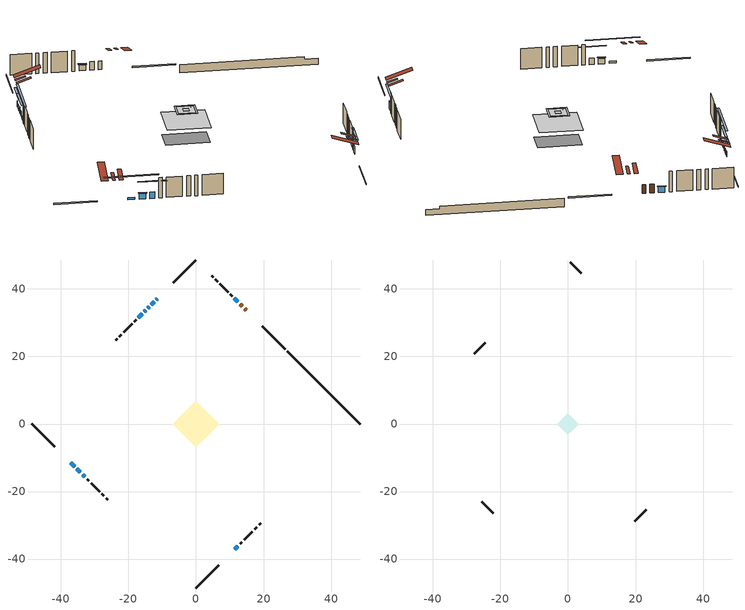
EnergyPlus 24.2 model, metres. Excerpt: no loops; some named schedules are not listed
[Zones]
conditioned space
 floor adiabatic (AdiabaticFloorConstruction): -6.84,0 0,6.84 6.84,0 0,-6.84 z3.06
 floor foundation (Slab1 construction): -5.39,1.49 -1.49,5.39 5.39,-1.49 1.49,-5.39 z-1.35
 wall outside (RimJoist1 construction): 0,-48.58 6.75,-41.83 / -48.58,0 -41.83,-6.75 / 0,48.58 -6.75,41.83 / 26.37,22.21 19.62,28.96 z0.62:0.92
 wall outside (AdiabaticWallConstruction 1): 14.88,33.7 14.37,34.21 / 13.72,34.86 13.04,35.54 z0.62:2.65
 wall outside (AdiabaticWallConstruction): 12.39,36.2 11.38,37.2 / -35.28,-13.3 -34.28,-14.31 z0.62:1.94; -37.09,-11.49 -35.94,-12.64 z0.62:1.18; -11.49,37.09 -11.71,36.88 z0.62:1.84; -12.36,36.22 -13.19,35.39 z0.62:1.64; 11.49,-37.09 12.39,-36.2 z0.62:2.51; -33.62,-14.96 -32.9,-15.69 z0.62:2.14; -13.84,34.74 -14.24,34.34 / -14.9,33.69 -15.29,33.29 z0.62:1.79; -15.95,32.64 -17.1,31.48 z0.62:1.13
 wall outside (Wall1 construction): 13.04,-35.54 13.56,-35.02 / -32.24,-16.34 -31.72,-16.86 / -17.76,30.83 -18.28,30.31 / 10.72,37.86 10.2,38.38 z0.62:5.5
 wall outside (Wall2 construction): 14.22,-34.36 16.71,-31.87 / -31.06,-17.52 -28.57,-20.01 / -18.93,29.65 -21.43,27.16 / 9.54,39.04 7.05,41.53 z0.62:5.5
 wall outside (Wall3 construction): 17.37,-31.21 18.01,-30.57 / -27.91,-20.67 -27.28,-21.31 / -22.08,26.5 -22.72,25.86 / 6.39,42.19 5.76,42.82 z0.62:5.5
 wall outside (Wall4 construction): 18.66,-29.92 19.12,-29.46 / -26.62,-21.96 -26.17,-22.42 / -23.38,25.21 -23.83,24.75 / 5.1,43.48 4.65,43.93 z0.62:5.5
 wall foundation (FoundationWall1 construction): 27.03,21.55,-1.35 27.03,21.55,0.62 46.43,2.16,0.62 46.43,2.16,0.05 48.58,0,0.05 48.58,0,-1.35
 window (WindowConstruction): 12.39,36.2 11.38,37.2 z0.62:1.94
 window (WindowConstruction 9): -37.09,-11.49 -35.94,-12.64 z0.62:1.18
 window (WindowConstruction 1): -35.28,-13.3 -34.28,-14.31 z0.62:1.94
 window (WindowConstruction 7): -11.49,37.09 -11.71,36.88 z0.62:1.84
 window (WindowConstruction 2): -12.36,36.22 -13.19,35.39 z0.62:1.64
 window (WindowConstruction 3): 11.49,-37.09 12.39,-36.2 z0.62:2.51
 window (WindowConstruction 4): -33.62,-14.96 -32.9,-15.68 z0.62:2.14
 window (WindowConstruction 5): -13.84,34.74 -14.24,34.34 z0.62:1.79
 window (WindowConstruction 6): -14.9,33.69 -15.29,33.29 z0.62:1.79
 window (WindowConstruction 8): -15.95,32.63 -17.1,31.48 z0.62:1.13
 door (Door): 14.88,33.7 14.37,34.21 z0.62:2.65
 door (Door 1): 13.72,34.87 13.04,35.54 z0.62:2.65
 ceiling adiabatic (AdiabaticFloorConstruction): 0,-6.84 6.84,0 0,6.84 -6.84,0 z3.06
 roof outside (Roof1 construction): 0,1.74 -1.74,0 0,-1.74 1.74,0 z5.5
 roof outside (Roof4 construction): 9.58,-39.01,5.5 7.95,-37.38,6.26 7.53,-37.81,6.26 9.15,-39.43,5.5; -39.01,-9.58,5.5 -37.38,-7.95,6.26 -37.81,-7.53,6.26 -39.43,-9.15,5.5; -9.58,39.01,5.5 -7.95,37.38,6.26 -7.53,37.81,6.26 -9.15,39.43,5.5; 16.8,31.79,5.5 15.17,30.16,6.26 15.6,29.74,6.26 17.22,31.36,5.5
 roof outside (Roof5 construction): 10.83,-37.75,5.5 8.56,-35.47,6.57 7.96,-36.07,6.57 10.23,-38.35,5.5; -37.75,-10.83,5.5 -35.47,-8.56,6.57 -36.07,-7.96,6.57 -38.35,-10.23,5.5; -10.83,37.75,5.5 -8.56,35.47,6.57 -7.96,36.07,6.57 -10.23,38.35,5.5; 15.54,33.04,5.5 13.26,30.77,6.57 13.86,30.17,6.57 16.14,32.44,5.5
attic - vented
 floor to conditioned space (Floor1 construction Reversed): -0.86,0 0,0.86 0.86,0 0,-0.86 z5.5
 floor to conditioned space (Floor2 construction Reversed): -2.66,0 0,2.66 2.66,0 0,-2.66 z5.5
 floor to conditioned space (Floor3 construction Reversed): -3.18,0 0,3.18 3.18,0 0,-3.18 z5.5
 wall outside (Wall5 construction): 19.77,-28.81 23.11,-25.47 / -25.51,-23.07 -22.18,-26.41 / -24.49,24.1 -27.82,20.76 / 3.99,44.59 0.66,47.93 z0.62:5.5
 roof outside (Roof2 construction): 8.49,-40.09,5.5 4.37,-35.97,7.44 3.28,-37.05,7.44 7.41,-41.18,5.5; -40.09,-8.49,5.5 -35.97,-4.37,7.44 -37.05,-3.28,7.44 -41.18,-7.41,5.5; -8.49,40.09,5.5 -4.37,35.97,7.44 -3.28,37.05,7.44 -7.41,41.18,5.5; 17.88,30.7,5.5 13.76,26.58,7.44 14.84,25.49,7.44 18.97,29.62,5.5
shading: 11.24,37.35 12.53,36.06 12.82,36.35 11.53,37.64 z2.14; -32.26,-16.32 -40.77,-7.81 -41.06,-8.1 -32.55,-16.61 z6.38; -34.13,-14.45 -35.43,-13.16 -35.72,-13.45 -34.43,-14.74 z2.14; -15.1,33.48 -10.45,38.13 -10.74,38.42 -15.39,33.78 z4.34; 14.3,-34.29 9.58,-39 9.87,-39.29 14.59,-34.58 z5.21; -30.99,-17.59 -35.53,-13.05 -35.82,-13.34 -31.28,-17.89 z4.84; -14.38,34.2 -13.7,34.88 -13.99,35.17 -14.67,34.49 z1.99; -17.2,31.38 -12.99,35.6 -13.28,35.89 -17.49,31.67 z4.49; -20.78,27.81 -12.27,36.31 -12.56,36.6 -21.07,28.1 z6.33
[Building]
Building 1: Terrain=Suburbs
[Site:Location]
Erieau AUT_ON: Latitude {deg}=42.25; Longitude {deg}=-81.9; Time Zone {hr}=-5; Elevation {m}=178; Keep Site Location Information=Yes
[Site:GroundTemperature:Shallow]
5.2292, 3.30147, 3.1471, 4.0619, 7.73432, 11.3896, 14.5586, 16.5661, 16.7366, 15.1039, 12.0157, 8.47254
[Site:WaterMainsTemperature]
Calculation Method=Schedule; Temperature Schedule=mains temperature schedule
[Material] Roughness=Rough; Thermal Absorptance=0.9
Name | Thickness {m} | Conductivity {W/m-K} | Density {kg/m3} | Specific Heat {J/kg-K} | Solar Absorptance | Visible Absorptance
asphalt or fiberglass shingles | 0.00635 | 0.162714 | 1121.4 | 1465.45 | 0.4 | 0.4
ceiling loosefill ins | 0.0846667 | 0.0480833 | 16.02 | 1046.75 | 0.7 | 0.7
ceiling stud and cavity | 0.1397 | 0.114484 | 65.682 | 1177.47 | 0.7 | 0.7
ceiling stud and cavity 1 | 0.1397 | 0.141421 | 65.682 | 1177.47 | 0.7 | 0.7
ceiling stud and cavity 2 | 0.1397 | 0.0846715 | 65.682 | 1177.47 | 0.7 | 0.7
concrete 4.0 in. | 0.1016 | 1.803125 | 2242.8 | 837.4 | 0.7 | 0.7
concrete 8.0 in. | 0.2032 | 1.803125 | 2242.8 | 837.4 | 0.7 | 0.7
door material | 0.04445 | 0.188738 | 512.64 | 1214.23 | 0.7 | 0.7
door material 1 | 0.04445 | 0.053851 | 512.64 | 1214.23 | 0.7 | 0.7
floor covering | 0.0127 | 0.0433444 | 54.468 | 1339.84 | 0.6 | 0.6
floor rigid ins; wall rigid ins | 0.512978 | 0.029427 | 32.04 | 1214.23 | 0.7 | 0.7
floor stud and cavity | 0.1397 | 1.75129 | 37.0049 | 1207.88 | 0.7 | 0.7
furniture material conditioned space 1 | 0.1524 | 0.115458 | 640.8 | 1214.23 | 0.6 | 0.6
gypsum board | 0.0127 | 0.160291 | 801 | 837.4 | 0.6 | 0.6
gypsum board 1 | 0.00254 | 0.160291 | 801 | 837.4 | 0.6 | 0.6
osb sheathing 0.5 in. | 0.0127 | 0.115458 | 512.64 | 1214.23 | 0.7 | 0.7
osb sheathing 0.75 in. | 0.01905 | 0.115458 | 512.64 | 1214.23 | 0.7 | 0.7
rim joist stud and cavity | 0.0508 | 0.126838 | 50.32683 | 1063.81 | 0.6 | 0.6
roof stud and cavity | 0.2032 | 5.0311 | 78.34581 | 1123.46 | 0.7 | 0.7
roof stud and cavity 1 | 0.2032 | 0.117422 | 78.34581 | 1123.46 | 0.7 | 0.7
roof stud and cavity 2 | 0.2032 | 4.30861 | 78.34581 | 1123.46 | 0.7 | 0.7
wall stud and cavity | 0.1397 | 0.104119 | 139.0536 | 1170.24 | 0.7 | 0.7
wall stud and cavity 1 | 0.0889 | 0.207583 | 50.32683 | 1063.81 | 0.7 | 0.7
wall stud and cavity 2 | 0.1397 | 0.115823 | 139.0536 | 1170.24 | 0.7 | 0.7
wall stud and cavity 3 | 0.1397 | 0.138462 | 139.0536 | 1170.24 | 0.7 | 0.7
wall stud and cavity 4 | 0.0889 | 6.1454 | 50.32683 | 1063.81 | 0.6 | 0.6
wall stud and cavity 5 | 0.0889 | 0.380278 | 52.3479 | 1209.89 | 0.7 | 0.7
wall stud and cavity 6 | 0.0889 | 0.391764 | 83.0341 | 1211.67 | 0.7 | 0.7
wood siding | 0.0254 | 0.102417 | 544.68 | 1172.36 | 0.4 | 0.4
wood siding 1 | 0.00254 | 0.102417 | 544.68 | 1172.36 | 0.4 | 0.4
wood siding 2; wood siding 3; wood siding 4 | 0.0254 | 0.102417 | 544.68 | 1172.36 | 0.7 | 0.7
[WindowMaterial:SimpleGlazingSystem]
Name | U-Factor {W/m2-K} | Solar Heat Gain Coefficient
WindowMaterial | 1.78232 | 0.39
WindowMaterial 1 | 2.78279 | 0.68
WindowMaterial 2 | 1.859545 | 0.36
WindowMaterial 3 | 2.78619 | 0.68
WindowMaterial 4 | 2.77995 | 0.67
WindowMaterial 5 | 1.97992 | 0.32
WindowMaterial 6 | 6.83007 | 0.72
WindowMaterial 7 | 2.376243 | 0.54
WindowMaterial 8 | 2.35126 | 0.55
[Construction]
AdiabaticFloorConstruction: floor stud and cavity, floor rigid ins, osb sheathing 0.75 in., floor covering
AdiabaticWallConstruction: wood siding 3, wall rigid ins, wall stud and cavity 5, gypsum board
AdiabaticWallConstruction 1: wood siding 4, wall rigid ins, wall stud and cavity 5, gypsum board
Door: door material
Door 1: door material 1
Floor1 construction Reversed: gypsum board, ceiling stud and cavity
Floor2 construction Reversed: gypsum board, ceiling stud and cavity 1, ceiling loosefill ins
Floor3 construction Reversed: gypsum board, ceiling stud and cavity 2, ceiling loosefill ins
FoundationWall1 construction: concrete 8.0 in.
furniture construction conditioned space 1: furniture material conditioned space 1
PartitionWallConstruction: gypsum board, wall stud and cavity 6, gypsum board
RimJoist1 construction: wood siding 2, rim joist stud and cavity
Roof1 construction: asphalt or fiberglass shingles, osb sheathing 0.75 in., roof stud and cavity, gypsum board
Roof2 construction: asphalt or fiberglass shingles
Roof4 construction: asphalt or fiberglass shingles, osb sheathing 0.75 in., roof stud and cavity 1, gypsum board
Roof5 construction: asphalt or fiberglass shingles, osb sheathing 0.75 in., roof stud and cavity 2, gypsum board
Slab1 construction: concrete 4.0 in.
Wall1 construction: wood siding, osb sheathing 0.5 in., wall stud and cavity, gypsum board
Wall2 construction: wood siding 1, wall stud and cavity 1, gypsum board 1
Wall3 construction: wood siding, osb sheathing 0.5 in., wall stud and cavity 2, gypsum board
Wall4 construction: wood siding, osb sheathing 0.5 in., wall stud and cavity 3, gypsum board
Wall5 construction: wood siding 1, wall stud and cavity 4
WindowConstruction: WindowMaterial
WindowConstruction 1: WindowMaterial 1
WindowConstruction 2: WindowMaterial 2
WindowConstruction 3: WindowMaterial 3
WindowConstruction 4: WindowMaterial 4
WindowConstruction 5; WindowConstruction 6: WindowMaterial 5
WindowConstruction 7: WindowMaterial 6
WindowConstruction 8: WindowMaterial 7
WindowConstruction 9: WindowMaterial 8
[Zone] Multiplier=1; Part of Total Floor Area=Yes
Name | Volume {m3}
attic - vented | 11.3179
conditioned space | 356.4
[Space]
Name | Zone | Volume {m3}
attic - vented 1 | attic - vented | 11.3179
conditioned space 1 | conditioned space | 356.4
[ZoneInfiltration:EffectiveLeakageArea]
infil attic - vented 1: Zone or Space=attic - vented 1; Schedule=Always On Discrete; Effective Air Leakage Area {cm2}=1721.28; Stack Coefficient=0.000474321; Wind Coefficient=1.47149e-05
[ZoneMixing]
whole house fan mix: Zone or Space=attic - vented; Schedule=Always On Continuous; Design Flow Rate Calculation Method=Flow/Zone; Design Flow Rate {m3/s}=0; Source Zone or Space=conditioned space
[SurfaceProperty:ExposedFoundationPerimeter]
Slab1: Exposed Perimeter Calculation Method=TotalExposedPerimeter; Total Exposed Perimeter {m}=30.481
[InternalMass] Zone or ZoneList=conditioned space; Space or SpaceList=conditioned space 1
Name | Construction | Surface Area {m2}
furniture mass conditioned space 1 | furniture construction conditioned space 1 | 58.8442
partition wall mass | PartitionWallConstruction | 147.11
[Lights]
interior lighting: Zone or ZoneList or Space or SpaceList=conditioned space 1; Schedule=interior lighting schedule; Design Level Calculation Method=LightingLevel; Lighting Level {W}=343.2; Return Air Fraction=0; Fraction Radiant=0.6; Fraction Visible=0.2; Fraction Replaceable=1
[People]
occupants: Zone or ZoneList or Space or SpaceList=conditioned space 1; Number of People Schedule=occupants schedule; Number of People Calculation Method=People; Number of People=3; Fraction Radiant=0.314171; Sensible Heat Fraction=0.56303; Activity Level Schedule=occupants activity schedule; Carbon Dioxide Generation Rate {m3/s-W}=0; Enable ASHRAE 55 Comfort Warnings=No; Mean Radiant Temperature Calculation Type=EnclosureAveraged
[ElectricEquipment] Zone or ZoneList or Space or SpaceList=conditioned space 1; Design Level Calculation Method=EquipmentLevel
Name | Schedule | Design Level {W} | Fraction Latent | Fraction Radiant | Fraction Lost
clothes dryer | clothes dryer schedule | 140.772 | 0.015 | 0.081 | 0.85
clothes washer | clothes washer schedule | 32.1985 | 0.03 | 0.162 | 0.7
cooking range | cooking range schedule | 215.147 | 0.08 | 0.432 | 0.2
dishwasher | dishwasher schedule | 66.8632 | 0.3 | 0.18 | 0.4
fridge | fridge schedule | 72.9452 | 0 | 0.6 | 0
mech vent house fan | mech vent house fan schedule | 0 | 0 | 0 | 1
mech vent house fan cfis | mech vent house fan cfis schedule | 0 | 0 | 0 | 0
misc plug loads | misc plug loads schedule | 494.7 | 0.045 | 0.513 | 0.1
whole house fan | Always On Discrete | 0 | 0 | 0 | 1
[OtherEquipment] Zone or ZoneList or Space or SpaceList=conditioned space 1; Design Level Calculation Method=EquipmentLevel
Name | Fuel Type | Schedule | Design Level {W} | Fraction Latent | Fraction Radiant | Fraction Lost
clothes dryer 1 | Electricity | clothes dryer schedule | 0 | 0.015 | 0.081 | 0.85
cooking range 1 | Electricity | cooking range schedule | 0 | 0.08 | 0.432 | 0.2
general water use latent | None | general water use schedule | 62.594 | 1 | 0 | 0
general water use sensible | None | general water use schedule | -61.6891 | 0 | 0.6 | 0
mech vent house fan latent load | None | Always On Discrete | 0 | 1 | 0 | 0
mech vent house fan sensible load | None | Always On Discrete | 0 | 0 | 0 | 0
water heater energy adjustment1 | NaturalGas | Always On Discrete | 0.01 | 0 | 0 | 1
[ZoneInfiltration:DesignFlowRate] Zone or ZoneList or Space or SpaceList=conditioned space 1; Schedule=Always On Discrete; Design Flow Rate Calculation Method=Flow/Zone; Design Flow Rate {m3/s}=0
infil flow; natural vent flow; whole house fan flow
[Foundation:Kiva]
Foundation Kiva 1: Initial Indoor Air Temperature {C}=18; Wall Height Above Grade {m}=0.620024; Wall Depth Below Slab {m}=0.2032
[Foundation:Kiva:Settings]
Soil Conductivity {W/m-K}=0.849921; Soil Density {kg/m3}=1842.3; Soil Specific Heat {J/kg-K}=418.7; Ground Solar Absorptivity=0.9; Ground Thermal Absorptivity=0.9; Ground Surface Roughness {m}=0.03; Far-Field Width {m}=40; Deep-Ground Boundary Condition=ZeroFlux; Deep-Ground Depth {m}=40; Minimum Cell Dimension {m}=0.2; Maximum Cell Growth Coefficient=3; Simulation Timestep=Timestep
[Exterior:Lights]
exterior lighting: Schedule=exterior lighting schedule; Design Level {W}=75.6
[Schedule:Constant]
Name | Hourly Value
Always On Continuous; mech vent house fan schedule; mech vent house fan cfis schedule; Always On Discrete | 1
occupants activity schedule | 117.228
fridge schedule | 0
[Schedule:Week:Daily]
interior lighting schedule Week Rule - Jan1-Jan27: interior lighting schedule day, interior lighting schedule day, interior lighting schedule day, interior lighting schedule day, interior lighting schedule day, interior lighting schedule day, interior lighting schedule day, interior lighting schedule default day, interior lighting schedule default day, interior lighting schedule default day, interior lighting schedule default day, interior lighting schedule default day
interior lighting schedule Week Rule - Jan28-Feb3: interior lighting schedule day, interior lighting schedule day, interior lighting schedule day, interior lighting schedule day, interior lighting schedule day 1, interior lighting schedule day 1, interior lighting schedule day 1, interior lighting schedule default day, interior lighting schedule default day, interior lighting schedule default day, interior lighting schedule default day, interior lighting schedule default day
interior lighting schedule Week Rule - Feb4-Feb24: interior lighting schedule day 1, interior lighting schedule day 1, interior lighting schedule day 1, interior lighting schedule day 1, interior lighting schedule day 1, interior lighting schedule day 1, interior lighting schedule day 1, interior lighting schedule default day, interior lighting schedule default day, interior lighting schedule default day, interior lighting schedule default day, interior lighting schedule default day
interior lighting schedule Week Rule - Feb25-Mar3: interior lighting schedule day 1, interior lighting schedule day 1, interior lighting schedule day 1, interior lighting schedule day 1, interior lighting schedule day 2, interior lighting schedule day 2, interior lighting schedule day 2, interior lighting schedule default day, interior lighting schedule default day, interior lighting schedule default day, interior lighting schedule default day, interior lighting schedule default day
interior lighting schedule Week Rule - Mar4-Mar31: interior lighting schedule day 2, interior lighting schedule day 2, interior lighting schedule day 2, interior lighting schedule day 2, interior lighting schedule day 2, interior lighting schedule day 2, interior lighting schedule day 2, interior lighting schedule default day, interior lighting schedule default day, interior lighting schedule default day, interior lighting schedule default day, interior lighting schedule default day
interior lighting schedule Week Rule - Apr1-Apr28: interior lighting schedule day 3, interior lighting schedule day 3, interior lighting schedule day 3, interior lighting schedule day 3, interior lighting schedule day 3, interior lighting schedule day 3, interior lighting schedule day 3, interior lighting schedule default day, interior lighting schedule default day, interior lighting schedule default day, interior lighting schedule default day, interior lighting schedule default day
interior lighting schedule Week Rule - Apr29-May5: interior lighting schedule day 3, interior lighting schedule day 3, interior lighting schedule day 4, interior lighting schedule day 4, interior lighting schedule day 4, interior lighting schedule day 4, interior lighting schedule day 4, interior lighting schedule default day, interior lighting schedule default day, interior lighting schedule default day, interior lighting schedule default day, interior lighting schedule default day
interior lighting schedule Week Rule - May6-May26: interior lighting schedule day 4, interior lighting schedule day 4, interior lighting schedule day 4, interior lighting schedule day 4, interior lighting schedule day 4, interior lighting schedule day 4, interior lighting schedule day 4, interior lighting schedule default day, interior lighting schedule default day, interior lighting schedule default day, interior lighting schedule default day, interior lighting schedule default day
interior lighting schedule Week Rule - May27-Jun2: interior lighting schedule day 4, interior lighting schedule day 4, interior lighting schedule day 4, interior lighting schedule day 4, interior lighting schedule day 4, interior lighting schedule day 5, interior lighting schedule day 5, interior lighting schedule default day, interior lighting schedule default day, interior lighting schedule default day, interior lighting schedule default day, interior lighting schedule default day
interior lighting schedule Week Rule - Jun3-Jun30: interior lighting schedule day 5, interior lighting schedule day 5, interior lighting schedule day 5, interior lighting schedule day 5, interior lighting schedule day 5, interior lighting schedule day 5, interior lighting schedule day 5, interior lighting schedule default day, interior lighting schedule default day, interior lighting schedule default day, interior lighting schedule default day, interior lighting schedule default day
interior lighting schedule Week Rule - Jul1-Jul28: interior lighting schedule day 6, interior lighting schedule day 6, interior lighting schedule day 6, interior lighting schedule day 6, interior lighting schedule day 6, interior lighting schedule day 6, interior lighting schedule day 6, interior lighting schedule default day, interior lighting schedule default day, interior lighting schedule default day, interior lighting schedule default day, interior lighting schedule default day
interior lighting schedule Week Rule - Jul29-Aug4: interior lighting schedule day 6, interior lighting schedule day 6, interior lighting schedule day 6, interior lighting schedule day 7, interior lighting schedule day 7, interior lighting schedule day 7, interior lighting schedule day 7, interior lighting schedule default day, interior lighting schedule default day, interior lighting schedule default day, interior lighting schedule default day, interior lighting schedule default day
interior lighting schedule Week Rule - Aug5-Aug25: interior lighting schedule day 7, interior lighting schedule day 7, interior lighting schedule day 7, interior lighting schedule day 7, interior lighting schedule day 7, interior lighting schedule day 7, interior lighting schedule day 7, interior lighting schedule default day, interior lighting schedule default day, interior lighting schedule default day, interior lighting schedule default day, interior lighting schedule default day
interior lighting schedule Week Rule - Aug26-Sep1: interior lighting schedule day 7, interior lighting schedule day 7, interior lighting schedule day 7, interior lighting schedule day 7, interior lighting schedule day 7, interior lighting schedule day 7, interior lighting schedule day 8, interior lighting schedule default day, interior lighting schedule default day, interior lighting schedule default day, interior lighting schedule default day, interior lighting schedule default day
interior lighting schedule Week Rule - Sep2-Sep29: interior lighting schedule day 8, interior lighting schedule day 8, interior lighting schedule day 8, interior lighting schedule day 8, interior lighting schedule day 8, interior lighting schedule day 8, interior lighting schedule day 8, interior lighting schedule default day, interior lighting schedule default day, interior lighting schedule default day, interior lighting schedule default day, interior lighting schedule default day
interior lighting schedule Week Rule - Sep30-Oct6: interior lighting schedule day 8, interior lighting schedule day 9, interior lighting schedule day 9, interior lighting schedule day 9, interior lighting schedule day 9, interior lighting schedule day 9, interior lighting schedule day 9, interior lighting schedule default day, interior lighting schedule default day, interior lighting schedule default day, interior lighting schedule default day, interior lighting schedule default day
interior lighting schedule Week Rule - Oct7-Oct27: interior lighting schedule day 9, interior lighting schedule day 9, interior lighting schedule day 9, interior lighting schedule day 9, interior lighting schedule day 9, interior lighting schedule day 9, interior lighting schedule day 9, interior lighting schedule default day, interior lighting schedule default day, interior lighting schedule default day, interior lighting schedule default day, interior lighting schedule default day
interior lighting schedule Week Rule - Oct28-Nov3: interior lighting schedule day 9, interior lighting schedule day 9, interior lighting schedule day 9, interior lighting schedule day 9, interior lighting schedule day 10, interior lighting schedule day 10, interior lighting schedule day 10, interior lighting schedule default day, interior lighting schedule default day, interior lighting schedule default day, interior lighting schedule default day, interior lighting schedule default day
interior lighting schedule Week Rule - Nov4-Nov24: interior lighting schedule day 10, interior lighting schedule day 10, interior lighting schedule day 10, interior lighting schedule day 10, interior lighting schedule day 10, interior lighting schedule day 10, interior lighting schedule day 10, interior lighting schedule default day, interior lighting schedule default day, interior lighting schedule default day, interior lighting schedule default day, interior lighting schedule default day
interior lighting schedule Week Rule - Nov25-Dec1: interior lighting schedule day 10, interior lighting schedule day 10, interior lighting schedule day 10, interior lighting schedule day 10, interior lighting schedule day 10, interior lighting schedule day 10, interior lighting schedule day 11, interior lighting schedule default day, interior lighting schedule default day, interior lighting schedule default day, interior lighting schedule default day, interior lighting schedule default day
interior lighting schedule Week Rule - Dec2-Dec31: interior lighting schedule day 11, interior lighting schedule day 11, interior lighting schedule day 11, interior lighting schedule day 11, interior lighting schedule day 11, interior lighting schedule day 11, interior lighting schedule day 11, interior lighting schedule default day, interior lighting schedule default day, interior lighting schedule default day, interior lighting schedule default day, interior lighting schedule default day
occupants schedule Week Rule - Jan1-Dec31: occupants schedule day, occupants schedule day, occupants schedule day, occupants schedule day, occupants schedule day, occupants schedule day, occupants schedule day, occupants schedule default day, occupants schedule default day, occupants schedule default day, occupants schedule default day, occupants schedule default day
clothes dryer schedule Week Rule - Jan1-Dec31: clothes dryer schedule day, clothes dryer schedule day, clothes dryer schedule day, clothes dryer schedule day, clothes dryer schedule day, clothes dryer schedule day, clothes dryer schedule day, clothes dryer schedule default day, clothes dryer schedule default day, clothes dryer schedule default day, clothes dryer schedule default day, clothes dryer schedule default day
clothes washer schedule Week Rule - Jan1-Dec31: clothes washer schedule day, clothes washer schedule day, clothes washer schedule day, clothes washer schedule day, clothes washer schedule day, clothes washer schedule day, clothes washer schedule day, clothes washer schedule default day, clothes washer schedule default day, clothes washer schedule default day, clothes washer schedule default day, clothes washer schedule default day
cooking range schedule Week Rule - Jan1-Dec31: cooking range schedule day, cooking range schedule day, cooking range schedule day, cooking range schedule day, cooking range schedule day, cooking range schedule day, cooking range schedule day, cooking range schedule default day, cooking range schedule default day, cooking range schedule default day, cooking range schedule default day, cooking range schedule default day
dishwasher schedule Week Rule - Jan1-Dec31: dishwasher schedule day, dishwasher schedule day, dishwasher schedule day, dishwasher schedule day, dishwasher schedule day, dishwasher schedule day, dishwasher schedule day, dishwasher schedule default day, dishwasher schedule default day, dishwasher schedule default day, dishwasher schedule default day, dishwasher schedule default day
misc plug loads schedule Week Rule - Jan1-Dec31: misc plug loads schedule day, misc plug loads schedule day, misc plug loads schedule day, misc plug loads schedule day, misc plug loads schedule day, misc plug loads schedule day, misc plug loads schedule day, misc plug loads schedule default day, misc plug loads schedule default day, misc plug loads schedule default day, misc plug loads schedule default day, misc plug loads schedule default day
general water use schedule Week Rule - Jan1-Dec31: general water use schedule day, general water use schedule day, general water use schedule day, general water use schedule day, general water use schedule day, general water use schedule day, general water use schedule day, general water use schedule default day, general water use schedule default day, general water use schedule default day, general water use schedule default day, general water use schedule default day
exterior lighting schedule Week Rule - Jan1-Jan27: exterior lighting schedule day, exterior lighting schedule day, exterior lighting schedule day, exterior lighting schedule day, exterior lighting schedule day, exterior lighting schedule day, exterior lighting schedule day, exterior lighting schedule default day, exterior lighting schedule default day, exterior lighting schedule default day, exterior lighting schedule default day, exterior lighting schedule default day
exterior lighting schedule Week Rule - Jan28-Feb3: exterior lighting schedule day, exterior lighting schedule day, exterior lighting schedule day, exterior lighting schedule day, exterior lighting schedule day 1, exterior lighting schedule day 1, exterior lighting schedule day 1, exterior lighting schedule default day, exterior lighting schedule default day, exterior lighting schedule default day, exterior lighting schedule default day, exterior lighting schedule default day
exterior lighting schedule Week Rule - Feb4-Feb24: exterior lighting schedule day 1, exterior lighting schedule day 1, exterior lighting schedule day 1, exterior lighting schedule day 1, exterior lighting schedule day 1, exterior lighting schedule day 1, exterior lighting schedule day 1, exterior lighting schedule default day, exterior lighting schedule default day, exterior lighting schedule default day, exterior lighting schedule default day, exterior lighting schedule default day
exterior lighting schedule Week Rule - Feb25-Mar3: exterior lighting schedule day 1, exterior lighting schedule day 1, exterior lighting schedule day 1, exterior lighting schedule day 1, exterior lighting schedule day 2, exterior lighting schedule day 2, exterior lighting schedule day 2, exterior lighting schedule default day, exterior lighting schedule default day, exterior lighting schedule default day, exterior lighting schedule default day, exterior lighting schedule default day
exterior lighting schedule Week Rule - Mar4-Mar31: exterior lighting schedule day 2, exterior lighting schedule day 2, exterior lighting schedule day 2, exterior lighting schedule day 2, exterior lighting schedule day 2, exterior lighting schedule day 2, exterior lighting schedule day 2, exterior lighting schedule default day, exterior lighting schedule default day, exterior lighting schedule default day, exterior lighting schedule default day, exterior lighting schedule default day
exterior lighting schedule Week Rule - Apr1-Apr28: exterior lighting schedule day 3, exterior lighting schedule day 3, exterior lighting schedule day 3, exterior lighting schedule day 3, exterior lighting schedule day 3, exterior lighting schedule day 3, exterior lighting schedule day 3, exterior lighting schedule default day, exterior lighting schedule default day, exterior lighting schedule default day, exterior lighting schedule default day, exterior lighting schedule default day
exterior lighting schedule Week Rule - Apr29-May5: exterior lighting schedule day 3, exterior lighting schedule day 3, exterior lighting schedule day 4, exterior lighting schedule day 4, exterior lighting schedule day 4, exterior lighting schedule day 4, exterior lighting schedule day 4, exterior lighting schedule default day, exterior lighting schedule default day, exterior lighting schedule default day, exterior lighting schedule default day, exterior lighting schedule default day
exterior lighting schedule Week Rule - May6-May26: exterior lighting schedule day 4, exterior lighting schedule day 4, exterior lighting schedule day 4, exterior lighting schedule day 4, exterior lighting schedule day 4, exterior lighting schedule day 4, exterior lighting schedule day 4, exterior lighting schedule default day, exterior lighting schedule default day, exterior lighting schedule default day, exterior lighting schedule default day, exterior lighting schedule default day
exterior lighting schedule Week Rule - May27-Jun2: exterior lighting schedule day 4, exterior lighting schedule day 4, exterior lighting schedule day 4, exterior lighting schedule day 4, exterior lighting schedule day 4, exterior lighting schedule day 5, exterior lighting schedule day 5, exterior lighting schedule default day, exterior lighting schedule default day, exterior lighting schedule default day, exterior lighting schedule default day, exterior lighting schedule default day
exterior lighting schedule Week Rule - Jun3-Jun30: exterior lighting schedule day 5, exterior lighting schedule day 5, exterior lighting schedule day 5, exterior lighting schedule day 5, exterior lighting schedule day 5, exterior lighting schedule day 5, exterior lighting schedule day 5, exterior lighting schedule default day, exterior lighting schedule default day, exterior lighting schedule default day, exterior lighting schedule default day, exterior lighting schedule default day
exterior lighting schedule Week Rule - Jul1-Jul28: exterior lighting schedule day 6, exterior lighting schedule day 6, exterior lighting schedule day 6, exterior lighting schedule day 6, exterior lighting schedule day 6, exterior lighting schedule day 6, exterior lighting schedule day 6, exterior lighting schedule default day, exterior lighting schedule default day, exterior lighting schedule default day, exterior lighting schedule default day, exterior lighting schedule default day
exterior lighting schedule Week Rule - Jul29-Aug4: exterior lighting schedule day 6, exterior lighting schedule day 6, exterior lighting schedule day 6, exterior lighting schedule day 7, exterior lighting schedule day 7, exterior lighting schedule day 7, exterior lighting schedule day 7, exterior lighting schedule default day, exterior lighting schedule default day, exterior lighting schedule default day, exterior lighting schedule default day, exterior lighting schedule default day
exterior lighting schedule Week Rule - Aug5-Aug25: exterior lighting schedule day 7, exterior lighting schedule day 7, exterior lighting schedule day 7, exterior lighting schedule day 7, exterior lighting schedule day 7, exterior lighting schedule day 7, exterior lighting schedule day 7, exterior lighting schedule default day, exterior lighting schedule default day, exterior lighting schedule default day, exterior lighting schedule default day, exterior lighting schedule default day
exterior lighting schedule Week Rule - Aug26-Sep1: exterior lighting schedule day 7, exterior lighting schedule day 7, exterior lighting schedule day 7, exterior lighting schedule day 7, exterior lighting schedule day 7, exterior lighting schedule day 7, exterior lighting schedule day 8, exterior lighting schedule default day, exterior lighting schedule default day, exterior lighting schedule default day, exterior lighting schedule default day, exterior lighting schedule default day
exterior lighting schedule Week Rule - Sep2-Sep29: exterior lighting schedule day 8, exterior lighting schedule day 8, exterior lighting schedule day 8, exterior lighting schedule day 8, exterior lighting schedule day 8, exterior lighting schedule day 8, exterior lighting schedule day 8, exterior lighting schedule default day, exterior lighting schedule default day, exterior lighting schedule default day, exterior lighting schedule default day, exterior lighting schedule default day
exterior lighting schedule Week Rule - Sep30-Oct6: exterior lighting schedule day 8, exterior lighting schedule day 9, exterior lighting schedule day 9, exterior lighting schedule day 9, exterior lighting schedule day 9, exterior lighting schedule day 9, exterior lighting schedule day 9, exterior lighting schedule default day, exterior lighting schedule default day, exterior lighting schedule default day, exterior lighting schedule default day, exterior lighting schedule default day
[Schedule:Year]
interior lighting schedule: interior lighting schedule Week Rule - Jan1-Jan27, 1, 1, 1, 27, interior lighting schedule Week Rule - Jan28-Feb3, 1, 28, 2, 3, interior lighting schedule Week Rule - Feb4-Feb24, 2, 4, 2, 24, interior lighting schedule Week Rule - Feb25-Mar3, 2, 25, 3, 3, interior lighting schedule Week Rule - Mar4-Mar31, 3, 4, 3, 31, interior lighting schedule Week Rule - Apr1-Apr28, 4, 1, 4, 28, interior lighting schedule Week Rule - Apr29-May5, 4, 29, 5, 5, interior lighting schedule Week Rule - May6-May26, 5, 6, 5, 26, interior lighting schedule Week Rule - May27-Jun2, 5, 27, 6, 2, interior lighting schedule Week Rule - Jun3-Jun30, 6, 3, 6, 30, interior lighting schedule Week Rule - Jul1-Jul28, 7, 1, 7, 28, interior lighting schedule Week Rule - Jul29-Aug4, 7, 29, 8, 4, interior lighting schedule Week Rule - Aug5-Aug25, 8, 5, 8, 25, interior lighting schedule Week Rule - Aug26-Sep1, 8, 26, 9, 1, interior lighting schedule Week Rule - Sep2-Sep29, 9, 2, 9, 29, interior lighting schedule Week Rule - Sep30-Oct6, 9, 30, 10, 6, interior lighting schedule Week Rule - Oct7-Oct27, 10, 7, 10, 27, interior lighting schedule Week Rule - Oct28-Nov3, 10, 28, 11, 3, interior lighting schedule Week Rule - Nov4-Nov24, 11, 4, 11, 24, interior lighting schedule Week Rule - Nov25-Dec1, 11, 25, 12, 1, interior lighting schedule Week Rule - Dec2-Dec31, 12, 2, 12, 31
occupants schedule: occupants schedule Week Rule - Jan1-Dec31, 1, 1, 12, 31
clothes dryer schedule: clothes dryer schedule Week Rule - Jan1-Dec31, 1, 1, 12, 31
clothes washer schedule: clothes washer schedule Week Rule - Jan1-Dec31, 1, 1, 12, 31
cooking range schedule: cooking range schedule Week Rule - Jan1-Dec31, 1, 1, 12, 31
dishwasher schedule: dishwasher schedule Week Rule - Jan1-Dec31, 1, 1, 12, 31
misc plug loads schedule: misc plug loads schedule Week Rule - Jan1-Dec31, 1, 1, 12, 31
general water use schedule: general water use schedule Week Rule - Jan1-Dec31, 1, 1, 12, 31
exterior lighting schedule: exterior lighting schedule Week Rule - Jan1-Jan27, 1, 1, 1, 27, exterior lighting schedule Week Rule - Jan28-Feb3, 1, 28, 2, 3, exterior lighting schedule Week Rule - Feb4-Feb24, 2, 4, 2, 24, exterior lighting schedule Week Rule - Feb25-Mar3, 2, 25, 3, 3, exterior lighting schedule Week Rule - Mar4-Mar31, 3, 4, 3, 31, exterior lighting schedule Week Rule - Apr1-Apr28, 4, 1, 4, 28, exterior lighting schedule Week Rule - Apr29-May5, 4, 29, 5, 5, exterior lighting schedule Week Rule - May6-May26, 5, 6, 5, 26, exterior lighting schedule Week Rule - May27-Jun2, 5, 27, 6, 2, exterior lighting schedule Week Rule - Jun3-Jun30, 6, 3, 6, 30, exterior lighting schedule Week Rule - Jul1-Jul28, 7, 1, 7, 28, exterior lighting schedule Week Rule - Jul29-Aug4, 7, 29, 8, 4, exterior lighting schedule Week Rule - Aug5-Aug25, 8, 5, 8, 25, exterior lighting schedule Week Rule - Aug26-Sep1, 8, 26, 9, 1, exterior lighting schedule Week Rule - Sep2-Sep29, 9, 2, 9, 29, exterior lighting schedule Week Rule - Sep30-Oct6, 9, 30, 10, 6, exterior lighting schedule Week Rule - Oct7-Oct27, 10, 7, 10, 27, exterior lighting schedule Week Rule - Oct28-Nov3, 10, 28, 11, 3, exterior lighting schedule Week Rule - Nov4-Nov24, 11, 4, 11, 24, exterior lighting schedule Week Rule - Nov25-Dec1, 11, 25, 12, 1, exterior lighting schedule Week Rule - Dec2-Dec31, 12, 2, 12, 31
[Schedule:Compact]
mains temperature schedule: Through: 01/01, For: AllDays, Until: 24:00, 8.89333, Through: 01/02, For: AllDays, Until: 24:00, 8.82722, Through: 01/03, For: AllDays, Until: 24:00, 8.76167, Through: 01/04, For: AllDays, Until: 24:00, 8.69778, Through: 01/05, For: AllDays, Until: 24:00, 8.635, Through: 01/06, For: AllDays, Until: 24:00, 8.57333, Through: 01/07, For: AllDays, Until: 24:00, 8.51333, Through: 01/08, For: AllDays, Until: 24:00, 8.455, Through: 01/09, For: AllDays, Until: 24:00, 8.39778, Through: 01/10, For: AllDays, Until: 24:00, 8.34167, Through: 01/11, For: AllDays, Until: 24:00, 8.28722, Through: 01/12, For: AllDays, Until: 24:00, 8.23444, Through: 01/13, For: AllDays, Until: 24:00, 8.18278, Through: 01/14, For: AllDays, Until: 24:00, 8.13222, Through: 01/15, For: AllDays, Until: 24:00, 8.08389, Through: 01/16, For: AllDays, Until: 24:00, 8.03667, Through: 01/17, For: AllDays, Until: 24:00, 7.99111, Through: 01/18, For: AllDays, Until: 24:00, 7.94667, Through: 01/19, For: AllDays, Until: 24:00, 7.90389, Through: 01/20, For: AllDays, Until: 24:00, 7.86278, Through: 01/21, For: AllDays, Until: 24:00, 7.82333, Through: 01/22, For: AllDays, Until: 24:00, 7.78556, Through: 01/23, For: AllDays, Until: 24:00, 7.74889, Through: 01/24, For: AllDays, Until: 24:00, 7.71444, Through: 01/25, For: AllDays, Until: 24:00, 7.68111, Through: 01/26, For: AllDays, Until: 24:00, 7.64944, Through: 01/27, For: AllDays, Until: 24:00, 7.61944, Through: 01/28, For: AllDays, Until: 24:00, 7.59111, Through: 01/29, For: AllDays, Until: 24:00, 7.56444, Through: 01/30, For: AllDays, Until: 24:00, 7.53944, Through: 01/31, For: AllDays, Until: 24:00, 7.51611, Through: 02/01, For: AllDays, Until: 24:00, 7.49444, Through: 02/02, For: AllDays, Until: 24:00, 7.47389, Through: 02/03, For: AllDays, Until: 24:00, 7.45556, Through: 02/04, For: AllDays, Until: 24:00, 7.43889, Through: 02/05, For: AllDays, Until: 24:00, 7.42389, Through: 02/06, For: AllDays, Until: 24:00, 7.41056, Through: 02/07, For: AllDays, Until: 24:00, 7.39889, Through: 02/08, For: AllDays, Until: 24:00, 7.38833, Through: 02/09, For: AllDays, Until: 24:00, 7.38, Through: 02/10, For: AllDays, Until: 24:00, 7.37389, Through: 02/11, For: AllDays, Until: 24:00, 7.36889, Through: 02/12, For: AllDays, Until: 24:00, 7.36556, Through: 02/13, For: AllDays, Until: 24:00, 7.36389, Through: 02/14, For: AllDays, Until: 24:00, 7.36389, Through: 02/15, For: AllDays, Until: 24:00, 7.36611, Through: 02/16, For: AllDays, Until: 24:00, 7.36944, Through: 02/17, For: AllDays, Until: 24:00, 7.375, Through: 02/18, For: AllDays, Until: 24:00, 7.38167, Through: 02/19, For: AllDays, Until: 24:00, 7.39056, Through: 02/20, For: AllDays, Until: 24:00, 7.40056, Through: 02/21, For: AllDays, Until: 24:00, 7.41278, Through: 02/22, For: AllDays, Until: 24:00, 7.42667, Through: 02/23, For: AllDays, Until: 24:00, 7.44222, Through: 02/24, For: AllDays, Until: 24:00, 7.45889, Through: 02/25, For: AllDays, Until: 24:00, 7.47778, Through: 02/26, For: AllDays, Until: 24:00, 7.49833, Through: 02/27, For: AllDays, Until: 24:00, 7.52056, Through: 02/28, For: AllDays, Until: 24:00, 7.54444, Through: 03/01, For: AllDays, Until: 24:00, 7.56944, Through: 03/02, For: AllDays, Until: 24:00, 7.59667, Through: 03/03, For: AllDays, Until: 24:00, 7.62556, Through: 03/04, For: AllDays, Until: 24:00, 7.65556, Through: 03/05, For: AllDays, Until: 24:00, 7.68778, Through: 03/06, For: AllDays, Until: 24:00, 7.72111, Through: 03/07, For: AllDays, Until: 24:00, 7.75611, Through: 03/08, For: AllDays, Until: 24:00, 7.79278, Through: 03/09, For: AllDays, Until: 24:00, 7.83111, Through: 03/10, For: AllDays, Until: 24:00, 7.87111, Through: 03/11, For: AllDays, Until: 24:00, 7.91222, Through: 03/12, For: AllDays, Until: 24:00, 7.95556, Through: 03/13, For: AllDays, Until: 24:00, 8, Through: 03/14, For: AllDays, Until: 24:00, 8.04556, Through: 03/15, For: AllDays, Until: 24:00, 8.09333, Through: 03/16, For: AllDays, Until: 24:00, 8.14222, Through: 03/17, For: AllDays, Until: 24:00, 8.19278, Through: 03/18, For: AllDays, Until: 24:00, 8.24444, Through: 03/19, For: AllDays, Until: 24:00, 8.29778, Through: 03/20, For: AllDays, Until: 24:00, 8.35278, Through: 03/21, For: AllDays, Until: 24:00, 8.40889, Through: 03/22, For: AllDays, Until: 24:00, 8.46611, Through: 03/23, For: AllDays, Until: 24:00, 8.52556, Through: 03/24, For: AllDays, Until: 24:00, 8.58556, Through: 03/25, For: AllDays, Until: 24:00, 8.64722, Through: 03/26, For: AllDays, Until: 24:00, 8.71, Through: 03/27, For: AllDays, Until: 24:00, 8.77444, Through: 03/28, For: AllDays, Until: 24:00, 8.84, Through: 03/29, For: AllDays, Until: 24:00, 8.90667, Through: 03/30, For: AllDays, Until: 24:00, 8.975, Through: 03/31, For: AllDays, Until: 24:00, 9.04389, Through: 04/01, For: AllDays, Until: 24:00, 9.11444, Through: 04/02, For: AllDays, Until: 24:00, 9.18611, Through: 04/03, For: AllDays, Until: 24:00, 9.25889, Through: 04/04, For: AllDays, Until: 24:00, 9.33278, Through: 04/05, For: AllDays, Until: 24:00, 9.40833, Through: 04/06, For: AllDays, Until: 24:00, 9.48444, Through: 04/07, For: AllDays, Until: 24:00, 9.56167, Through: 04/08, For: AllDays, Until: 24:00, 9.64, Through: 04/09, For: AllDays, Until: 24:00, 9.71889, Through: 04/10, For: AllDays, Until: 24:00, 9.79944, Through: 04/11, For: AllDays, Until: 24:00, 9.88056, Through: 04/12, For: AllDays, Until: 24:00, 9.96333, Through: 04/13, For: AllDays, Until: 24:00, 10.0461, Through: 04/14, For: AllDays, Until: 24:00, 10.1306, Through: 04/15, For: AllDays, Until: 24:00, 10.2156, Through: 04/16, For: AllDays, Until: 24:00, 10.3011, Through: 04/17, For: AllDays, Until: 24:00, 10.3878, Through: 04/18, For: AllDays, Until: 24:00, 10.4756, Through: 04/19, For: AllDays, Until: 24:00, 10.5639, Through: 04/20, For: AllDays, Until: 24:00, 10.6528, Through: 04/21, For: AllDays, Until: 24:00, 10.7422, Through: 04/22, For: AllDays, Until: 24:00, 10.8328, Through: 04/23, For: AllDays, Until: 24:00, 10.9239, Through: 04/24, For: AllDays, Until: 24:00, 11.0156, Through: 04/25, For: AllDays, Until: 24:00, 11.1083, Through: 04/26, For: AllDays, Until: 24:00, 11.2011, Through: 04/27, For: AllDays, Until: 24:00, 11.295, Through: 04/28, For: AllDays, Until: 24:00, 11.3889, Through: 04/29, For: AllDays, Until: 24:00, 11.4833, Through: 04/30, For: AllDays, Until: 24:00, 11.5783, Through: 05/01, For: AllDays, Until: 24:00, 11.6739, Through: 05/02, For: AllDays, Until: 24:00, 11.77, Through: 05/03, For: AllDays, Until: 24:00, 11.8661, Through: 05/04, For: AllDays, Until: 24:00, 11.9633, Through: 05/05, For: AllDays, Until: 24:00, 12.06, Through: 05/06, For: AllDays, Until: 24:00, 12.1578, Through: 05/07, For: AllDays, Until: 24:00, 12.255, Through: 05/08, For: AllDays, Until: 24:00, 12.3533, Through: 05/09, For: AllDays, Until: 24:00, 12.4511, Through: 05/10, For: AllDays, Until: 24:00, 12.5494, Through: 05/11, For: AllDays, Until: 24:00, 12.6483, Through: 05/12, For: AllDays, Until: 24:00, 12.7467, Through: 05/13, For: AllDays, Until: 24:00, 12.8456, Through: 05/14, For: AllDays, Until: 24:00, 12.9444, Through: 05/15, For: AllDays, Until: 24:00, 13.0433, Through: 05/16, For: AllDays, Until: 24:00, 13.1422, Through: 05/17, For: AllDays, Until: 24:00, 13.2411, Through: 05/18, For: AllDays, Until: 24:00, 13.34, Through: 05/19, For: AllDays, Until: 24:00, 13.4383, Through: 05/20, For: AllDays, Until: 24:00, 13.5372, Through: 05/21, For: AllDays, Until: 24:00, 13.6356, Through: 05/22, For: AllDays, Until: 24:00, 13.7339, Through: 05/23, For: AllDays, Until: 24:00, 13.8322, Through: 05/24, For: AllDays, Until: 24:00, 13.9306, Through: 05/25, For: AllDays, Until: 24:00, 14.0283, Through: 05/26, For: AllDays, Until: 24:00, 14.1256, Through: 05/27, For: AllDays, Until: 24:00, 14.2228, Through: 05/28, For: AllDays, Until: 24:00, 14.3194, Through: 05/29, For: AllDays, Until: 24:00, 14.4161, Through: 05/30, For: AllDays, Until: 24:00, 14.5122, Through: 05/31, For: AllDays, Until: 24:00, 14.6078, Through: 06/01, For: AllDays, Until: 24:00, 14.7033, Through: 06/02, For: AllDays, Until: 24:00, 14.7978, Through: 06/03, For: AllDays, Until: 24:00, 14.8922, Through: 06/04, For: AllDays, Until: 24:00, 14.9861, Through: 06/05, For: AllDays, Until: 24:00, 15.0789, Through: 06/06, For: AllDays, Until: 24:00, 15.1717, Through: 06/07, For: AllDays, Until: 24:00, 15.2639, Through: 06/08, For: AllDays, Until: 24:00, 15.355, Through: 06/09, For: AllDays, Until: 24:00, 15.4456, Through: 06/10, For: AllDays, Until: 24:00, 15.5356, Through: 06/11, For: AllDays, Until: 24:00, 15.625, Through: 06/12, For: AllDays, Until: 24:00, 15.7139, Through: 06/13, For: AllDays, Until: 24:00, 15.8017, Through: 06/14, For: AllDays, Until: 24:00, 15.8883, Through: 06/15, For: AllDays, Until: 24:00, 15.9744, Through: 06/16, For: AllDays, Until: 24:00, 16.06, Through: 06/17, For: AllDays, Until: 24:00, 16.1444, Through: 06/18, For: AllDays, Until: 24:00, 16.2278, Through: 06/19, For: AllDays, Until: 24:00, 16.3106, Through: 06/20, For: AllDays, Until: 24:00, 16.3922, Through: 06/21, For: AllDays, Until: 24:00, 16.4728, Through: 06/22, For: AllDays, Until: 24:00, 16.5522, Through: 06/23, For: AllDays, Until: 24:00, 16.6311, Through: 06/24, For: AllDays, Until: 24:00, 16.7089, Through: 06/25, For: AllDays, Until: 24:00, 16.7856, Through: 06/26, For: AllDays, Until: 24:00, 16.8606, Through: 06/27, For: AllDays, Until: 24:00, 16.935, Through: 06/28, For: AllDays, Until: 24:00, 17.0083, Through: 06/29, For: AllDays, Until: 24:00, 17.0806, Through: 06/30, For: AllDays, Until: 24:00, 17.1511, Through: 07/01, For: AllDays, Until: 24:00, 17.2211, Through: 07/02, For: AllDays, Until: 24:00, 17.2894, Through: 07/03, For: AllDays, Until: 24:00, 17.3567, Through: 07/04, For: AllDays, Until: 24:00, 17.4228, Through: 07/05, For: AllDays, Until: 24:00, 17.4878, Through: 07/06, For: AllDays, Until: 24:00, 17.5511, Through: 07/07, For: AllDays, Until: 24:00, 17.6133, Through: 07/08, For: AllDays, Until: 24:00, 17.6739, Through: 07/09, For: AllDays, Until: 24:00, 17.7333, Through: 07/10, For: AllDays, Until: 24:00, 17.7911, Through: 07/11, For: AllDays, Until: 24:00, 17.8478, Through: 07/12, For: AllDays, Until: 24:00, 17.9033, Through: 07/13, For: AllDays, Until: 24:00, 17.9572, Through: 07/14, For: AllDays, Until: 24:00, 18.0094, Through: 07/15, For: AllDays, Until: 24:00, 18.0606, Through: 07/16, For: AllDays, Until: 24:00, 18.11, Through: 07/17, For: AllDays, Until: 24:00, 18.1578, Through: 07/18, For: AllDays, Until: 24:00, 18.2044, Through: 07/19, For: AllDays, Until: 24:00, 18.2494, Through: 07/20, For: AllDays, Until: 24:00, 18.2928, Through: 07/21, For: AllDays, Until: 24:00, 18.335, Through: 07/22, For: AllDays, Until: 24:00, 18.3756, Through: 07/23, For: AllDays, Until: 24:00, 18.4139, Through: 07/24, For: AllDays, Until: 24:00, 18.4517, Through: 07/25, For: AllDays, Until: 24:00, 18.4872, Through: 07/26, For: AllDays, Until: 24:00, 18.5211, Through: 07/27, For: AllDays, Until: 24:00, 18.5539, Through: 07/28, For: AllDays, Until: 24:00, 18.5844, Through: 07/29, For: AllDays, Until: 24:00, 18.6139, Through: 07/30, For: AllDays, Until: 24:00, 18.6417, Through: 07/31, For: AllDays, Until: 24:00, 18.6678, Through: 08/01, For: AllDays, Until: 24:00, 18.6917, Through: 08/02, For: AllDays, Until: 24:00, 18.7144, Through: 08/03, For: AllDays, Until: 24:00, 18.7356, Through: 08/04, For: AllDays, Until: 24:00, 18.755, Through: 08/05, For: AllDays, Until: 24:00, 18.7728, Through: 08/06, For: AllDays, Until: 24:00, 18.7889, Through: 08/07, For: AllDays, Until: 24:00, 18.8028, Through: 08/08, For: AllDays, Until: 24:00, 18.8156, Through: 08/09, For: AllDays, Until: 24:00, 18.8267, Through: 08/10, For: AllDays, Until: 24:00, 18.8361, Through: 08/11, For: AllDays, Until: 24:00, 18.8433, Through: 08/12, For: AllDays, Until: 24:00, 18.8494, Through: 08/13, For: AllDays, Until: 24:00, 18.8533, Through: 08/14, For: AllDays, Until: 24:00, 18.8561, Through: 08/15, For: AllDays, Until: 24:00, 18.8567, Through: 08/16, For: AllDays, Until: 24:00, 18.8561, Through: 08/17, For: AllDays, Until: 24:00, 18.8533, Through: 08/18, For: AllDays, Until: 24:00, 18.8489, Through: 08/19, For: AllDays, Until: 24:00, 18.8428, Through: 08/20, For: AllDays, Until: 24:00, 18.835, Through: 08/21, For: AllDays, Until: 24:00, 18.8256, Through: 08/22, For: AllDays, Until: 24:00, 18.8144, Through: 08/23, For: AllDays, Until: 24:00, 18.8017, Through: 08/24, For: AllDays, Until: 24:00, 18.7872, Through: 08/25, For: AllDays, Until: 24:00, 18.7711, Through: 08/26, For: AllDays, Until: 24:00, 18.7533, Through: 08/27, For: AllDays, Until: 24:00, 18.7339, Through: 08/28, For: AllDays, Until: 24:00, 18.7128, Through: 08/29, For: AllDays, Until: 24:00, 18.69, Through: 08/30, For: AllDays, Until: 24:00, 18.6656, Through: 08/31, For: AllDays, Until: 24:00, 18.6394, Through: 09/01, For: AllDays, Until: 24:00, 18.6117, Through: 09/02, For: AllDays, Until: 24:00, 18.5822, Through: 09/03, For: AllDays, Until: 24:00, 18.5511, Through: 09/04, For: AllDays, Until: 24:00, 18.5183, Through: 09/05, For: AllDays, Until: 24:00, 18.4839, Through: 09/06, For: AllDays, Until: 24:00, 18.4483, Through: 09/07, For: AllDays, Until: 24:00, 18.4111, Through: 09/08, For: AllDays, Until: 24:00, 18.3717, Through: 09/09, For: AllDays, Until: 24:00, 18.3311, Through: 09/10, For: AllDays, Until: 24:00, 18.2894, Through: 09/11, For: AllDays, Until: 24:00, 18.2456, Through: 09/12, For: AllDays, Until: 24:00, 18.2006, Through: 09/13, For: AllDays, Until: 24:00, 18.1539, Through: 09/14, For: AllDays, Until: 24:00, 18.1056, Through: 09/15, For: AllDays, Until: 24:00, 18.0561, Through: 09/16, For: AllDays, Until: 24:00, 18.005, Through: 09/17, For: AllDays, Until: 24:00, 17.9528, Through: 09/18, For: AllDays, Until: 24:00, 17.8983, Through: 09/19, For: AllDays, Until: 24:00, 17.8433, Through: 09/20, For: AllDays, Until: 24:00, 17.7867, Through: 09/21, For: AllDays, Until: 24:00, 17.7283, Through: 09/22, For: AllDays, Until: 24:00, 17.6689, Through: 09/23, For: AllDays, Until: 24:00, 17.6078, Through: 09/24, For: AllDays, Until: 24:00, 17.5456, Through: 09/25, For: AllDays, Until: 24:00, 17.4822, Through: 09/26, For: AllDays, Until: 24:00, 17.4172, Through: 09/27, For: AllDays, Until: 24:00, 17.3511, Through: 09/28, For: AllDays, Until: 24:00, 17.2839, Through: 09/29, For: AllDays, Until: 24:00, 17.215, Through: 09/30, For: AllDays, Until: 24:00, 17.1456, Through: 10/01, For: AllDays, Until: 24:00, 17.0744, Through: 10/02, For: AllDays, Until: 24:00, 17.0022, Through: 10/03, For: AllDays, Until: 24:00, 16.9289, Through: 10/04, For: AllDays, Until: 24:00, 16.8544, Through: 10/05, For: AllDays, Until: 24:00, 16.7789, Through: 10/06, For: AllDays, Until: 24:00, 16.7022, Through: 10/07, For: AllDays, Until: 24:00, 16.6244, Through: 10/08, For: AllDays, Until: 24:00, 16.5456, Through: 10/09, For: AllDays, Until: 24:00, 16.4661, Through: 10/10, For: AllDays, Until: 24:00, 16.385, Through: 10/11, For: AllDays, Until: 24:00, 16.3033, Through: 10/12, For: AllDays, Until: 24:00, 16.2206, Through: 10/13, For: AllDays, Until: 24:00, 16.1372, Through: 10/14, For: AllDays, Until: 24:00, 16.0528, Through: 10/15, For: AllDays, Until: 24:00, 15.9672, Through: 10/16, For: AllDays, Until: 24:00, 15.8811, Through: 10/17, For: AllDays, Until: 24:00, 15.7939, Through: 10/18, For: AllDays, Until: 24:00, 15.7061, Through: 10/19, For: AllDays, Until: 24:00, 15.6172, Through: 10/20, For: AllDays, Until: 24:00, 15.5283, Through: 10/21, For: AllDays, Until: 24:00, 15.4383, Through: 10/22, For: AllDays, Until: 24:00, 15.3472, Through: 10/23, For: AllDays, Until: 24:00, 15.2561, Through: 10/24, For: AllDays, Until: 24:00, 15.1639, Through: 10/25, For: AllDays, Until: 24:00, 15.0711, Through: 10/26, For: AllDays, Until: 24:00, 14.9778, Through: 10/27, For: AllDays, Until: 24:00, 14.8839, Through: 10/28, For: AllDays, Until: 24:00, 14.79, Through: 10/29, For: AllDays, Until: 24:00, 14.695, Through: 10/30, For: AllDays, Until: 24:00, 14.6, Through: 10/31, For: AllDays, Until: 24:00, 14.5039, Through: 11/01, For: AllDays, Until: 24:00, 14.4078, Through: 11/02, For: AllDays, Until: 24:00, 14.3111, Through: 11/03, For: AllDays, Until: 24:00, 14.2144, Through: 11/04, For: AllDays, Until: 24:00, 14.1172, Through: 11/05, For: AllDays, Until: 24:00, 14.02, Through: 11/06, For: AllDays, Until: 24:00, 13.9222, Through: 11/07, For: AllDays, Until: 24:00, 13.8239, Through: 11/08, For: AllDays, Until: 24:00, 13.7256, Through: 11/09, For: AllDays, Until: 24:00, 13.6272, Through: 11/10, For: AllDays, Until: 24:00, 13.5289, Through: 11/11, For: AllDays, Until: 24:00, 13.43, Through: 11/12, For: AllDays, Until: 24:00, 13.3311, Through: 11/13, For: AllDays, Until: 24:00, 13.2322, Through: 11/14, For: AllDays, Until: 24:00, 13.1333, Through: 11/15, For: AllDays, Until: 24:00, 13.0344, Through: 11/16, For: AllDays, Until: 24:00, 12.9356, Through: 11/17, For: AllDays, Until: 24:00, 12.8372, Through: 11/18, For: AllDays, Until: 24:00, 12.7383, Through: 11/19, For: AllDays, Until: 24:00, 12.6394, Through: 11/20, For: AllDays, Until: 24:00, 12.5411, Through: 11/21, For: AllDays, Until: 24:00, 12.4428, Through: 11/22, For: AllDays, Until: 24:00, 12.3444, Through: 11/23, For: AllDays, Until: 24:00, 12.2467, Through: 11/24, For: AllDays, Until: 24:00, 12.1494, Through: 11/25, For: AllDays, Until: 24:00, 12.0517, Through: 11/26, For: AllDays, Until: 24:00, 11.955, Through: 11/27, For: AllDays, Until: 24:00, 11.8583, Through: 11/28, For: AllDays, Until: 24:00, 11.7617, Through: 11/29, For: AllDays, Until: 24:00, 11.6661, Through: 11/30, For: AllDays, Until: 24:00, 11.5706, Through: 12/01, For: AllDays, Until: 24:00, 11.4756, Through: 12/02, For: AllDays, Until: 24:00, 11.3806, Through: 12/03, For: AllDays, Until: 24:00, 11.2867, Through: 12/04, For: AllDays, Until: 24:00, 11.1933, Through: 12/05, For: AllDays, Until: 24:00, 11.1, Through: 12/06, For: AllDays, Until: 24:00, 11.0078, Through: 12/07, For: AllDays, Until: 24:00, 10.9161, Through: 12/08, For: AllDays, Until: 24:00, 10.825, Through: 12/09, For: AllDays, Until: 24:00, 10.735, Through: 12/10, For: AllDays, Until: 24:00, 10.645, Through: 12/11, For: AllDays, Until: 24:00, 10.5561, Through: 12/12, For: AllDays, Until: 24:00, 10.4678, Through: 12/13, For: AllDays, Until: 24:00, 10.3806, Through: 12/14, For: AllDays, Until: 24:00, 10.2939, Through: 12/15, For: AllDays, Until: 24:00, 10.2083, Through: 12/16, For: AllDays, Until: 24:00, 10.1233, Through: 12/17, For: AllDays, Until: 24:00, 10.0389, Through: 12/18, For: AllDays, Until: 24:00, 9.95611, Through: 12/19, For: AllDays, Until: 24:00, 9.87389, Through: 12/20, For: AllDays, Until: 24:00, 9.79278, Through: 12/21, For: AllDays, Until: 24:00, 9.71222, Through: 12/22, For: AllDays, Until: 24:00, 9.63333, Through: 12/23, For: AllDays, Until: 24:00, 9.555, Through: 12/24, For: AllDays, Until: 24:00, 9.47778, Through: 12/25, For: AllDays, Until: 24:00, 9.40167, Through: 12/26, For: AllDays, Until: 24:00, 9.32667, Through: 12/27, For: AllDays, Until: 24:00, 9.25278, Through: 12/28, For: AllDays, Until: 24:00, 9.18, Through: 12/29, For: AllDays, Until: 24:00, 9.10833, Through: 12/30, For: AllDays, Until: 24:00, 9.03833, Through: 12/31, For: AllDays, Until: 24:00, 8.96889
